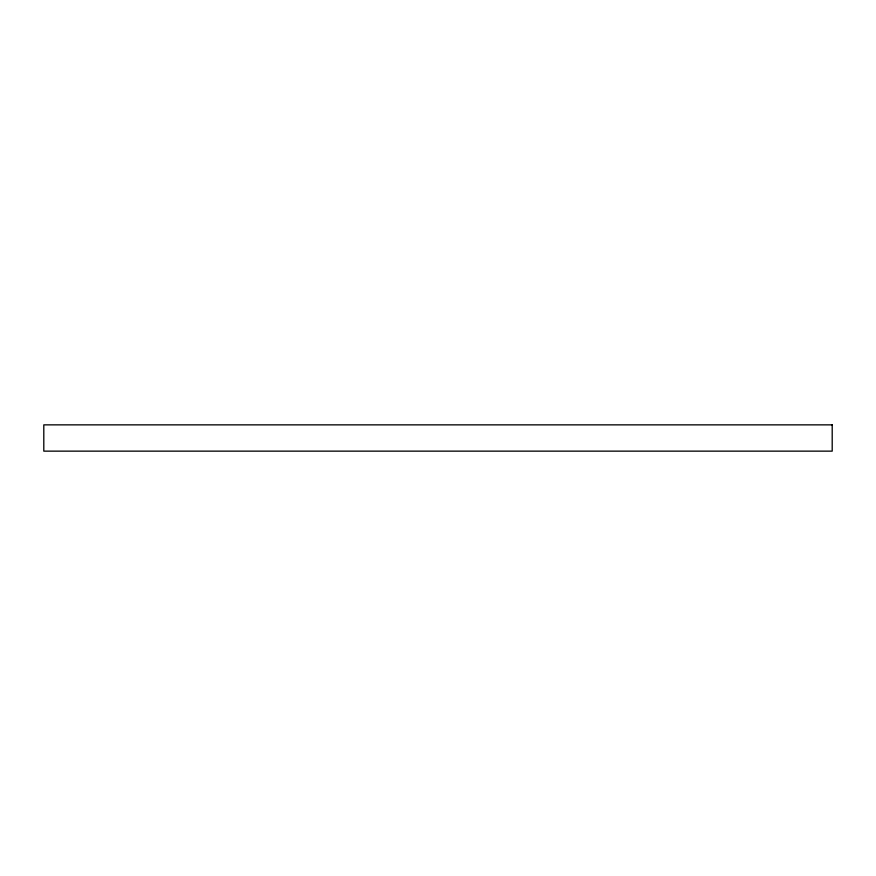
<?xml version="1.0" encoding="UTF-8"?>
<svg xmlns="http://www.w3.org/2000/svg" width="876" height="876" viewBox="0 0 876 876"><rect width="100%" height="100%" fill="white"/><g stroke="black" fill="none" stroke-linecap="round" stroke-linejoin="round"><path stroke-width="1.31" d="M832.2 424.86L43.8 424.86L43.8 451.14L832.2 451.14L832.2 424.86"/></g></svg>
